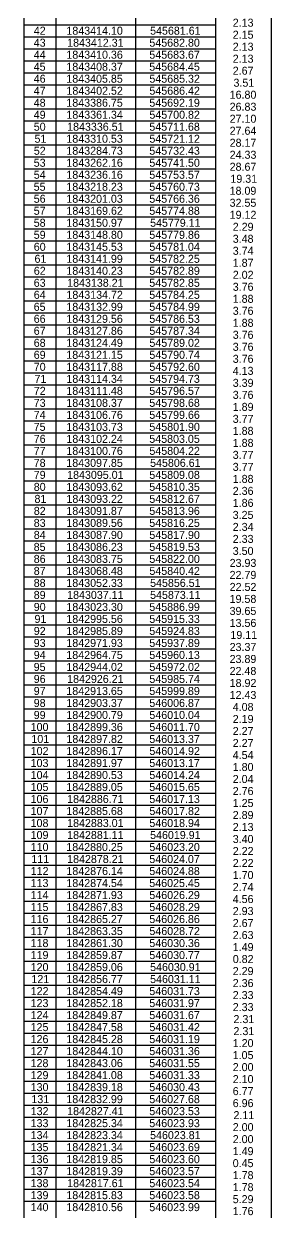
# Model space of a CAD drawing. Extents: x 542197 to 550482, y 1822129 to 1845893.
# Drawn here: x 550404.9 to 550482.4, y 1839215.8 to 1839587 of the extents above; entities that cross this region are included whole.
import ezdxf

# ---------------------------------------------------------------- set-up
doc = ezdxf.new("R2010")
doc.units = 0
doc.layers.add('Level 63', color=7, linetype='Continuous')

msp = doc.modelspace()

# ---------------------------------------------------------------- linework, layer by layer
at = {"layer": 'Level 63'}
for p, q in [((550404.92, 1839752.03), (550404.92, 1823712.98)), ((550482.42, 1839752.03), (550482.42, 1823712.98)), ((550414.92, 1839748.08), (550414.92, 1823712.98)), ((550464.92, 1839748.08), (550464.92, 1823712.98)), ((550439.92, 1839744.23), (550439.92, 1823712.98)), ((550404.92, 1839586.73), (550464.92, 1839586.73)), ((550404.92, 1839582.98), (550464.92, 1839582.98)), ((550404.92, 1839579.23), (550464.92, 1839579.23)), ((550404.92, 1839575.48), (550464.92, 1839575.48)), ((550404.92, 1839571.73), (550464.92, 1839571.73)), ((550404.92, 1839567.98), (550464.92, 1839567.98)), ((550404.92, 1839564.23), (550464.92, 1839564.23)), ((550404.92, 1839560.48), (550464.92, 1839560.48)), ((550404.92, 1839556.73), (550464.92, 1839556.73)), ((550404.92, 1839552.98), (550464.92, 1839552.98)), ((550404.92, 1839549.23), (550464.92, 1839549.23)), ((550404.92, 1839545.48), (550464.92, 1839545.48)), ((550404.92, 1839541.73), (550464.92, 1839541.73)), ((550404.92, 1839537.98), (550464.92, 1839537.98)), ((550404.92, 1839534.23), (550464.92, 1839534.23)), ((550404.92, 1839530.48), (550464.92, 1839530.48)), ((550404.92, 1839526.73), (550464.92, 1839526.73)), ((550404.92, 1839522.98), (550464.92, 1839522.98)), ((550404.92, 1839519.23), (550464.92, 1839519.23)), ((550404.92, 1839515.48), (550464.92, 1839515.48)), ((550404.92, 1839511.73), (550464.92, 1839511.73)), ((550404.92, 1839507.98), (550464.92, 1839507.98)), ((550404.92, 1839504.23), (550464.92, 1839504.23)), ((550404.92, 1839500.48), (550464.92, 1839500.48)), ((550404.92, 1839496.73), (550464.92, 1839496.73)), ((550404.92, 1839492.98), (550464.92, 1839492.98)), ((550404.92, 1839489.23), (550464.92, 1839489.23)), ((550404.92, 1839485.48), (550464.92, 1839485.48)), ((550404.92, 1839481.73), (550464.92, 1839481.73)), ((550404.92, 1839477.98), (550464.92, 1839477.98)), ((550404.92, 1839474.23), (550464.92, 1839474.23)), ((550404.92, 1839470.48), (550464.92, 1839470.48)), ((550404.92, 1839466.73), (550464.92, 1839466.73)), ((550404.92, 1839462.98), (550464.92, 1839462.98)), ((550404.92, 1839459.23), (550464.92, 1839459.23)), ((550404.92, 1839455.48), (550464.92, 1839455.48)), ((550404.92, 1839451.73), (550464.92, 1839451.73)), ((550404.92, 1839447.98), (550464.92, 1839447.98)), ((550404.92, 1839444.23), (550464.92, 1839444.23)), ((550404.92, 1839440.48), (550464.92, 1839440.48)), ((550404.92, 1839436.73), (550464.92, 1839436.73)), ((550404.92, 1839432.98), (550464.92, 1839432.98)), ((550404.92, 1839429.23), (550464.92, 1839429.23)), ((550404.92, 1839425.48), (550464.92, 1839425.48)), ((550404.92, 1839421.73), (550464.92, 1839421.73)), ((550404.92, 1839417.98), (550464.92, 1839417.98)), ((550404.92, 1839414.23), (550464.92, 1839414.23)), ((550404.92, 1839410.48), (550464.92, 1839410.48)), ((550404.92, 1839406.73), (550464.92, 1839406.73)), ((550404.92, 1839402.98), (550464.92, 1839402.98)), ((550404.92, 1839399.23), (550464.92, 1839399.23)), ((550404.92, 1839395.48), (550464.92, 1839395.48)), ((550404.92, 1839391.73), (550464.92, 1839391.73)), ((550404.92, 1839387.98), (550464.92, 1839387.98)), ((550404.92, 1839384.23), (550464.92, 1839384.23)), ((550404.92, 1839380.48), (550464.92, 1839380.48)), ((550404.92, 1839376.73), (550464.92, 1839376.73)), ((550404.92, 1839372.98), (550464.92, 1839372.98)), ((550404.92, 1839369.23), (550464.92, 1839369.23)), ((550404.92, 1839365.48), (550464.92, 1839365.48)), ((550404.92, 1839361.73), (550464.92, 1839361.73)), ((550404.92, 1839357.98), (550464.92, 1839357.98)), ((550404.92, 1839354.23), (550464.92, 1839354.23)), ((550404.92, 1839350.48), (550464.92, 1839350.48)), ((550404.92, 1839346.73), (550464.92, 1839346.73)), ((550404.92, 1839342.98), (550464.92, 1839342.98)), ((550404.92, 1839339.23), (550464.92, 1839339.23)), ((550404.92, 1839335.48), (550464.92, 1839335.48)), ((550404.92, 1839331.73), (550464.92, 1839331.73)), ((550404.92, 1839327.98), (550464.92, 1839327.98)), ((550404.92, 1839324.23), (550464.92, 1839324.23)), ((550404.92, 1839320.48), (550464.92, 1839320.48)), ((550404.92, 1839316.73), (550464.92, 1839316.73)), ((550404.92, 1839312.98), (550464.92, 1839312.98)), ((550404.92, 1839309.23), (550464.92, 1839309.23)), ((550404.92, 1839305.48), (550464.92, 1839305.48)), ((550404.92, 1839301.73), (550464.92, 1839301.73)), ((550404.92, 1839297.98), (550464.92, 1839297.98)), ((550404.92, 1839294.23), (550464.92, 1839294.23)), ((550404.92, 1839290.48), (550464.92, 1839290.48)), ((550404.92, 1839286.73), (550464.92, 1839286.73)), ((550404.92, 1839282.98), (550464.92, 1839282.98)), ((550404.92, 1839279.23), (550464.92, 1839279.23)), ((550404.92, 1839275.48), (550464.92, 1839275.48)), ((550404.92, 1839271.73), (550464.92, 1839271.73)), ((550404.92, 1839267.98), (550464.92, 1839267.98)), ((550404.92, 1839264.23), (550464.92, 1839264.23)), ((550404.92, 1839260.48), (550464.92, 1839260.48)), ((550404.92, 1839256.73), (550464.92, 1839256.73)), ((550404.92, 1839252.98), (550464.92, 1839252.98)), ((550404.92, 1839249.23), (550464.92, 1839249.23)), ((550404.92, 1839245.48), (550464.92, 1839245.48)), ((550404.92, 1839241.73), (550464.92, 1839241.73)), ((550404.92, 1839237.98), (550464.92, 1839237.98)), ((550404.92, 1839234.23), (550464.92, 1839234.23)), ((550404.92, 1839230.48), (550464.92, 1839230.48)), ((550404.92, 1839226.73), (550464.92, 1839226.73)), ((550404.92, 1839222.98), (550464.92, 1839222.98)), ((550404.92, 1839219.23), (550464.92, 1839219.23))]:
    msp.add_line(p, q, dxfattribs=at)

# ---------------------------------------------------------------- texts
for s, p in [('2.13', (550470.35, 1839586.11)), ('42', (550408.07, 1839583.61)), ('1843414.10', (550418.28, 1839583.61)), ('545681.61', (550444.48, 1839583.61)), ('2.15', (550470.34, 1839582.36)), ('43', (550408.05, 1839579.86)), ('1843412.31', (550418.51, 1839579.86)), ('545682.80', (550444.25, 1839579.86)), ('2.13', (550470.35, 1839578.61)), ('44', (550408.06, 1839576.11)), ('1843410.36', (550418.27, 1839576.11)), ('545683.67', (550444.24, 1839576.11)), ('2.13', (550470.35, 1839574.86)), ('45', (550408.04, 1839572.36)), ('1843408.37', (550418.27, 1839572.36)), ('545684.45', (550444.23, 1839572.36)), ('2.67', (550470.35, 1839571.11)), ('46', (550408.05, 1839568.61)), ('1843405.85', (550418.26, 1839568.61)), ('545685.32', (550444.26, 1839568.61)), ('3.51', (550470.59, 1839567.36)), ('47', (550408.05, 1839564.86)), ('1843402.52', (550418.29, 1839564.86)), ('545686.42', (550444.26, 1839564.86)), ('16.80', (550469.38, 1839563.61)), ('48', (550408.05, 1839561.11)), ('1843386.75', (550418.26, 1839561.11)), ('545692.19', (550444.24, 1839561.11)), ('26.83', (550469.38, 1839559.86)), ('49', (550408.05, 1839557.36)), ('1843361.34', (550418.28, 1839557.36)), ('545700.82', (550444.26, 1839557.36)), ('27.10', (550469.38, 1839556.11)), ('50', (550408.06, 1839553.61)), ('1843336.51', (550418.51, 1839553.61)), ('545711.68', (550444.24, 1839553.61)), ('27.64', (550469.38, 1839552.36)), ('51', (550408.29, 1839549.86)), ('1843310.53', (550418.27, 1839549.86)), ('545721.12', (550444.26, 1839549.86)), ('52', (550408.07, 1839546.11)), ('1843284.73', (550418.27, 1839546.11)), ('545732.43', (550444.24, 1839546.11)), ('28.17', (550469.38, 1839548.61)), ('53', (550408.05, 1839542.36)), ('1843262.16', (550418.27, 1839542.36)), ('545741.50', (550444.25, 1839542.36)), ('24.33', (550469.38, 1839544.86)), ('54', (550408.06, 1839538.61)), ('1843236.16', (550418.27, 1839538.61)), ('545753.57', (550444.24, 1839538.61)), ('28.67', (550469.38, 1839541.11)), ('55', (550408.04, 1839534.86)), ('1843218.23', (550418.27, 1839534.86)), ('545760.73', (550444.24, 1839534.86)), ('19.31', (550469.62, 1839537.36)), ('56', (550408.05, 1839531.11)), ('1843201.03', (550418.27, 1839531.11)), ('545766.36', (550444.24, 1839531.11)), ('18.09', (550469.37, 1839533.61)), ('57', (550408.05, 1839527.36)), ('1843169.62', (550418.29, 1839527.36)), ('545774.88', (550444.24, 1839527.36)), ('32.55', (550469.37, 1839529.86)), ('58', (550408.05, 1839523.61)), ('1843150.97', (550418.27, 1839523.61)), ('545779.11', (550444.48, 1839523.61)), ('19.12', (550469.39, 1839526.11)), ('59', (550408.05, 1839519.86)), ('1843148.80', (550418.28, 1839519.86)), ('545779.86', (550444.24, 1839519.86)), ('2.29', (550470.35, 1839522.36)), ('60', (550408.06, 1839516.11)), ('1843145.53', (550418.27, 1839516.11)), ('545781.04', (550444.25, 1839516.11)), ('3.48', (550470.35, 1839518.61)), ('61', (550408.29, 1839512.36)), ('1843141.99', (550418.27, 1839512.36)), ('545782.25', (550444.23, 1839512.36)), ('3.74', (550470.35, 1839514.86)), ('62', (550408.07, 1839508.61)), ('1843140.23', (550418.27, 1839508.61)), ('545782.89', (550444.24, 1839508.61)), ('1.87', (550470.35, 1839511.11)), ('63', (550408.05, 1839504.86)), ('1843138.21', (550418.51, 1839504.86)), ('545782.85', (550444.23, 1839504.86)), ('2.02', (550470.36, 1839507.36)), ('64', (550408.06, 1839501.11)), ('1843134.72', (550418.29, 1839501.11)), ('545784.25', (550444.23, 1839501.11)), ('3.76', (550470.35, 1839503.61)), ('65', (550408.04, 1839497.36)), ('1843132.99', (550418.27, 1839497.36)), ('545784.99', (550444.24, 1839497.36)), ('1.88', (550470.35, 1839499.86)), ('66', (550408.05, 1839493.61)), ('1843129.56', (550418.27, 1839493.61)), ('545786.53', (550444.24, 1839493.61)), ('3.76', (550470.35, 1839496.11)), ('67', (550408.05, 1839489.86)), ('1843127.86', (550418.27, 1839489.86)), ('545787.34', (550444.25, 1839489.86)), ('1.88', (550470.35, 1839492.36)), ('68', (550408.05, 1839486.11)), ('1843124.49', (550418.27, 1839486.11)), ('545789.02', (550444.26, 1839486.11)), ('3.76', (550470.35, 1839488.61)), ('69', (550408.05, 1839482.36)), ('1843121.15', (550418.26, 1839482.36)), ('545790.74', (550444.25, 1839482.36)), ('3.76', (550470.35, 1839484.86)), ('70', (550408.06, 1839478.61)), ('1843117.88', (550418.27, 1839478.61)), ('545792.60', (550444.25, 1839478.61)), ('3.76', (550470.35, 1839481.11)), ('71', (550408.29, 1839474.86)), ('1843114.34', (550418.28, 1839474.86)), ('545794.73', (550444.24, 1839474.86)), ('4.13', (550470.35, 1839477.36)), ('72', (550408.07, 1839471.11)), ('1843111.48', (550418.27, 1839471.11)), ('545796.57', (550444.24, 1839471.11)), ('3.39', (550470.35, 1839473.61)), ('73', (550408.05, 1839467.36)), ('1843108.37', (550418.27, 1839467.36)), ('545798.68', (550444.24, 1839467.36)), ('3.76', (550470.35, 1839469.86)), ('74', (550408.06, 1839463.61)), ('1843106.76', (550418.27, 1839463.61)), ('545799.66', (550444.24, 1839463.61)), ('1.89', (550470.35, 1839466.11)), ('75', (550408.04, 1839459.86)), ('1843103.73', (550418.27, 1839459.86)), ('545801.90', (550444.25, 1839459.86)), ('3.77', (550470.35, 1839462.36)), ('76', (550408.05, 1839456.11)), ('1843102.24', (550418.28, 1839456.11)), ('545803.05', (550444.23, 1839456.11)), ('1.88', (550470.35, 1839458.61)), ('77', (550408.05, 1839452.36)), ('1843100.76', (550418.27, 1839452.36)), ('545804.22', (550444.26, 1839452.36)), ('1.88', (550470.35, 1839454.86)), ('78', (550408.05, 1839448.61)), ('1843097.85', (550418.26, 1839448.61)), ('545806.61', (550444.48, 1839448.61)), ('3.77', (550470.35, 1839451.11)), ('79', (550408.05, 1839444.86)), ('1843095.01', (550418.51, 1839444.86)), ('545809.08', (550444.24, 1839444.86)), ('3.77', (550470.35, 1839447.36)), ('80', (550408.06, 1839441.11)), ('1843093.62', (550418.29, 1839441.11)), ('545810.35', (550444.23, 1839441.11)), ('1.88', (550470.35, 1839443.61)), ('81', (550408.29, 1839437.36)), ('1843093.22', (550418.29, 1839437.36)), ('545812.67', (550444.24, 1839437.36)), ('2.36', (550470.35, 1839439.86)), ('82', (550408.07, 1839433.61)), ('1843091.87', (550418.27, 1839433.61)), ('545813.96', (550444.24, 1839433.61)), ('1.86', (550470.35, 1839436.11)), ('83', (550408.05, 1839429.86)), ('1843089.56', (550418.27, 1839429.86)), ('545816.25', (550444.23, 1839429.86)), ('3.25', (550470.34, 1839432.36)), ('2.34', (550470.35, 1839428.61)), ('84', (550408.06, 1839426.11)), ('1843087.90', (550418.28, 1839426.11)), ('545817.90', (550444.25, 1839426.11)), ('2.33', (550470.35, 1839424.86)), ('85', (550408.04, 1839422.36)), ('1843086.23', (550418.27, 1839422.36)), ('545819.53', (550444.24, 1839422.36)), ('3.50', (550470.35, 1839421.11)), ('86', (550408.05, 1839418.61)), ('1843083.75', (550418.26, 1839418.61)), ('545822.00', (550444.25, 1839418.61)), ('23.93', (550469.38, 1839417.36)), ('87', (550408.05, 1839414.86)), ('1843068.48', (550418.27, 1839414.86)), ('545840.42', (550444.26, 1839414.86)), ('22.79', (550469.37, 1839413.61)), ('88', (550408.05, 1839411.11)), ('1843052.33', (550418.27, 1839411.11)), ('545856.51', (550444.48, 1839411.11)), ('22.52', (550469.39, 1839409.86)), ('89', (550408.05, 1839407.36)), ('1843037.11', (550418.51, 1839407.36)), ('545873.11', (550444.48, 1839407.36)), ('19.58', (550469.37, 1839406.11)), ('90', (550408.06, 1839403.61)), ('1843023.30', (550418.28, 1839403.61)), ('545886.99', (550444.24, 1839403.61)), ('39.65', (550469.37, 1839402.36)), ('91', (550408.29, 1839399.86)), ('1842995.56', (550418.27, 1839399.86)), ('545915.33', (550444.24, 1839399.86)), ('13.56', (550469.38, 1839398.61)), ('92', (550408.07, 1839396.11)), ('1842985.89', (550418.27, 1839396.11)), ('545924.83', (550444.24, 1839396.11)), ('19.11', (550469.62, 1839394.86)), ('93', (550408.05, 1839392.36)), ('1842971.93', (550418.27, 1839392.36)), ('545937.89', (550444.24, 1839392.36)), ('23.37', (550469.38, 1839391.11)), ('94', (550408.06, 1839388.61)), ('1842964.75', (550418.26, 1839388.61)), ('545960.13', (550444.24, 1839388.61)), ('23.89', (550469.37, 1839387.36)), ('95', (550408.04, 1839384.86)), ('1842944.02', (550418.29, 1839384.86)), ('545972.02', (550444.26, 1839384.86)), ('22.48', (550469.37, 1839383.61)), ('96', (550408.05, 1839381.11)), ('1842926.21', (550418.51, 1839381.11)), ('545985.74', (550444.25, 1839381.11)), ('18.92', (550469.39, 1839379.86)), ('97', (550408.05, 1839377.36)), ('1842913.65', (550418.26, 1839377.36)), ('545999.89', (550444.24, 1839377.36)), ('12.43', (550469.38, 1839376.11)), ('98', (550408.05, 1839373.61)), ('1842903.37', (550418.27, 1839373.61)), ('546006.87', (550444.24, 1839373.61)), ('4.08', (550470.35, 1839372.36)), ('99', (550408.05, 1839369.86)), ('1842900.79', (550418.27, 1839369.86)), ('546010.04', (550444.25, 1839369.86)), ('2.19', (550470.35, 1839368.61)), ('100', (550407.09, 1839366.11)), ('1842899.36', (550418.27, 1839366.11)), ('546011.70', (550444.25, 1839366.11)), ('2.27', (550470.35, 1839364.86)), ('101', (550407.32, 1839362.36)), ('1842897.82', (550418.29, 1839362.36)), ('546013.37', (550444.24, 1839362.36)), ('2.27', (550470.35, 1839361.11)), ('102', (550407.1, 1839358.61)), ('1842896.17', (550418.27, 1839358.61)), ('546014.92', (550444.26, 1839358.61)), ('4.54', (550470.35, 1839357.36)), ('103', (550407.08, 1839354.86)), ('1842891.97', (550418.27, 1839354.86)), ('546013.17', (550444.24, 1839354.86)), ('1.80', (550470.35, 1839353.61)), ('104', (550407.09, 1839351.11)), ('1842890.53', (550418.27, 1839351.11)), ('546014.24', (550444.25, 1839351.11)), ('2.04', (550470.35, 1839349.86)), ('105', (550407.07, 1839347.36)), ('1842889.05', (550418.26, 1839347.36)), ('546015.65', (550444.23, 1839347.36)), ('2.76', (550470.35, 1839346.11)), ('106', (550407.08, 1839343.61)), ('1842886.71', (550418.51, 1839343.61)), ('546017.13', (550444.24, 1839343.61)), ('1.25', (550470.34, 1839342.36)), ('107', (550407.08, 1839339.86)), ('1842885.68', (550418.27, 1839339.86)), ('546017.82', (550444.26, 1839339.86)), ('2.89', (550470.35, 1839338.61)), ('108', (550407.08, 1839336.11)), ('1842883.01', (550418.51, 1839336.11)), ('546018.94', (550444.25, 1839336.11)), ('2.13', (550470.35, 1839334.86)), ('109', (550407.08, 1839332.36)), ('1842881.11', (550418.51, 1839332.36)), ('546019.91', (550444.48, 1839332.36)), ('3.40', (550470.35, 1839331.11)), ('110', (550407.09, 1839328.61)), ('1842880.25', (550418.26, 1839328.61)), ('546023.20', (550444.25, 1839328.61)), ('2.22', (550470.36, 1839327.36)), ('111', (550407.32, 1839324.86)), ('1842878.21', (550418.51, 1839324.86)), ('546024.07', (550444.24, 1839324.86)), ('2.22', (550470.36, 1839323.61)), ('112', (550407.1, 1839321.11)), ('1842876.14', (550418.28, 1839321.11)), ('546024.88', (550444.24, 1839321.11)), ('1.70', (550470.35, 1839319.86)), ('113', (550407.08, 1839317.36)), ('1842874.54', (550418.28, 1839317.36)), ('546025.45', (550444.23, 1839317.36)), ('2.74', (550470.35, 1839316.11)), ('114', (550407.09, 1839313.61)), ('1842871.93', (550418.27, 1839313.61)), ('546026.29', (550444.24, 1839313.61)), ('4.56', (550470.35, 1839312.36)), ('115', (550407.07, 1839309.86)), ('1842867.83', (550418.27, 1839309.86)), ('546028.29', (550444.24, 1839309.86)), ('2.93', (550470.35, 1839308.61)), ('116', (550407.08, 1839306.11)), ('1842865.27', (550418.27, 1839306.11)), ('546026.86', (550444.24, 1839306.11)), ('2.67', (550470.35, 1839304.86)), ('117', (550407.08, 1839302.36)), ('1842863.35', (550418.26, 1839302.36)), ('546028.72', (550444.26, 1839302.36)), ('2.63', (550470.35, 1839301.11)), ('118', (550407.08, 1839298.61)), ('1842861.30', (550418.28, 1839298.61)), ('546030.36', (550444.24, 1839298.61)), ('1.49', (550470.35, 1839297.36)), ('119', (550407.08, 1839294.86)), ('1842859.87', (550418.27, 1839294.86)), ('546030.77', (550444.24, 1839294.86)), ('0.82', (550470.36, 1839293.61)), ('120', (550407.09, 1839291.11)), ('1842859.06', (550418.27, 1839291.11)), ('546030.91', (550444.48, 1839291.11)), ('2.29', (550470.35, 1839289.86)), ('121', (550407.32, 1839287.36)), ('1842856.77', (550418.27, 1839287.36)), ('546031.11', (550444.48, 1839287.36)), ('2.36', (550470.35, 1839286.11)), ('122', (550407.1, 1839283.61)), ('1842854.49', (550418.27, 1839283.61)), ('546031.73', (550444.24, 1839283.61)), ('2.33', (550470.35, 1839282.36)), ('123', (550407.08, 1839279.86)), ('1842852.18', (550418.27, 1839279.86)), ('546031.97', (550444.24, 1839279.86)), ('2.33', (550470.35, 1839278.61)), ('124', (550407.09, 1839276.11)), ('1842849.87', (550418.27, 1839276.11)), ('546031.67', (550444.24, 1839276.11)), ('2.31', (550470.59, 1839274.86)), ('125', (550407.07, 1839272.36)), ('1842847.58', (550418.27, 1839272.36)), ('546031.42', (550444.26, 1839272.36)), ('2.31', (550470.59, 1839271.11)), ('126', (550407.08, 1839268.61)), ('1842845.28', (550418.27, 1839268.61)), ('546031.19', (550444.24, 1839268.61)), ('1.20', (550470.35, 1839267.36)), ('127', (550407.08, 1839264.86)), ('1842844.10', (550418.28, 1839264.86)), ('546031.36', (550444.24, 1839264.86)), ('1.05', (550470.34, 1839263.61)), ('128', (550407.08, 1839261.11)), ('1842843.06', (550418.27, 1839261.11)), ('546031.55', (550444.23, 1839261.11)), ('2.00', (550470.35, 1839259.86)), ('129', (550407.08, 1839257.36)), ('1842841.08', (550418.27, 1839257.36)), ('546031.33', (550444.24, 1839257.36)), ('2.10', (550470.35, 1839256.11)), ('130', (550407.09, 1839253.61)), ('1842839.18', (550418.27, 1839253.61)), ('546030.43', (550444.24, 1839253.61)), ('6.77', (550470.35, 1839252.36)), ('131', (550407.32, 1839249.86)), ('1842832.99', (550418.27, 1839249.86)), ('546027.68', (550444.24, 1839249.86)), ('6.96', (550470.35, 1839248.61)), ('132', (550407.1, 1839246.11)), ('1842827.41', (550418.51, 1839246.11)), ('546023.53', (550444.24, 1839246.11)), ('2.11', (550470.59, 1839244.86)), ('133', (550407.08, 1839242.36)), ('1842825.34', (550418.28, 1839242.36)), ('546023.93', (550444.24, 1839242.36)), ('2.00', (550470.35, 1839241.11)), ('134', (550407.09, 1839238.61)), ('1842823.34', (550418.28, 1839238.61)), ('546023.81', (550444.48, 1839238.61)), ('2.00', (550470.35, 1839237.36)), ('135', (550407.07, 1839234.86)), ('1842821.34', (550418.28, 1839234.86)), ('546023.69', (550444.24, 1839234.86)), ('1.49', (550470.35, 1839233.61)), ('136', (550407.08, 1839231.11)), ('1842819.85', (550418.26, 1839231.11)), ('546023.60', (550444.25, 1839231.11)), ('0.45', (550470.34, 1839229.86)), ('137', (550407.08, 1839227.36)), ('1842819.39', (550418.27, 1839227.36)), ('546023.57', (550444.24, 1839227.36)), ('1.78', (550470.35, 1839226.11)), ('138', (550407.08, 1839223.61)), ('1842817.61', (550418.51, 1839223.61)), ('546023.54', (550444.25, 1839223.61)), ('1.78', (550470.35, 1839222.36)), ('139', (550407.08, 1839219.86)), ('1842815.83', (550418.27, 1839219.86)), ('546023.58', (550444.24, 1839219.86)), ('5.29', (550470.35, 1839218.61)), ('140', (550407.09, 1839216.11)), ('1842810.56', (550418.27, 1839216.11)), ('546023.99', (550444.24, 1839216.11)), ('1.76', (550470.35, 1839214.86))]:
    msp.add_text(s, height=2.5, dxfattribs=at).set_placement(p)

doc.saveas('drawing.dxf')
